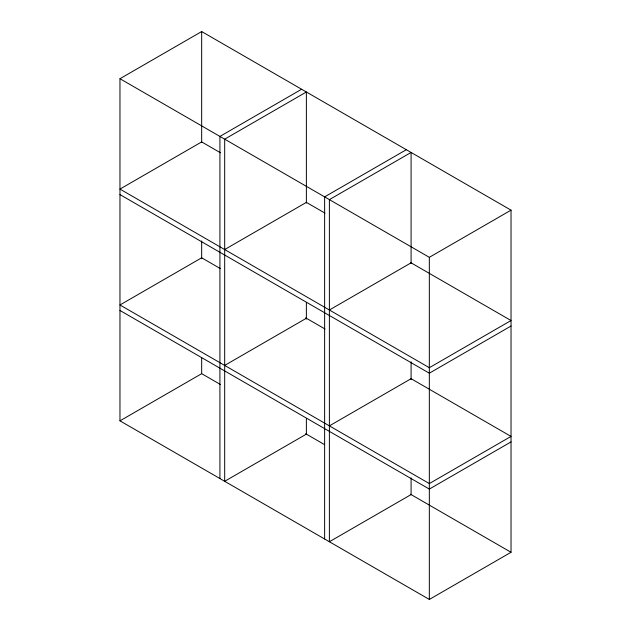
<?xml version="1.0" encoding="UTF-8"?>
<svg xmlns="http://www.w3.org/2000/svg" width="631" height="631" viewBox="0 0 631 631"><rect width="100%" height="100%" fill="white"/><g stroke="black" fill="none" stroke-linecap="round" stroke-linejoin="round"><path stroke-width="0.95" d="M119.969 78.717L201.668 31.55L511.031 210.155L511.031 552.283L429.332 599.45L119.969 420.845L119.969 78.717L429.332 257.322L511.031 210.155M301.61 89.255L219.911 136.422L219.911 478.543M224.683 249.545L306.374 202.377L325.012 213.136M406.317 149.705L324.626 196.872L324.626 539M119.969 420.845L201.668 373.678L220.416 384.5M224.683 365.42L306.374 318.253M329.39 309.995L411.089 262.827M329.39 425.87L411.089 378.703M511.031 326.03L429.332 373.197L119.969 194.593M511.031 441.913L429.332 489.08L119.969 310.468M220.416 152.749L201.668 141.92L119.969 189.087L429.332 367.699L511.031 320.532L410.465 262.472M220.416 268.625L201.668 257.803L119.969 304.97L429.332 483.575L511.031 436.407L410.465 378.348M305.641 317.827L325.012 329.011M305.641 433.702L324.389 444.532M410.465 494.223L511.031 552.283M429.332 257.322L429.332 599.45M411.089 263.545L411.089 152.457L329.39 199.625L329.39 541.745L411.089 494.578L411.089 477.872M411.089 361.863L411.089 379.554M306.374 203.095L306.374 92L224.683 139.167L224.683 481.295L306.374 434.128L306.374 418.4M306.374 302.391L306.374 319.105M201.668 31.55L201.668 142.645M201.668 240.955L201.668 258.647M201.668 357.943L201.668 373.678"/></g></svg>
